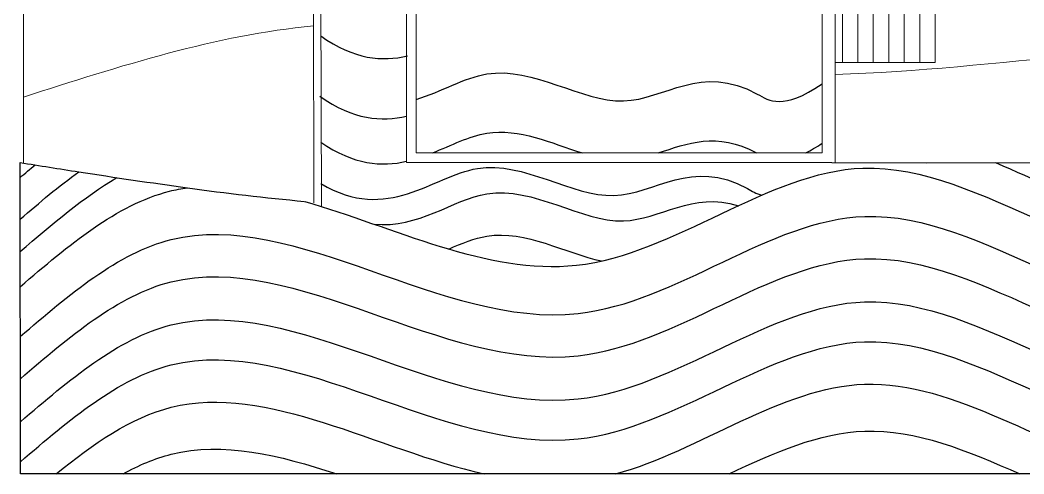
# Model space of a CAD drawing. Header units: millimetres. Extents: x 19901 to 42199, y 14545 to 21214.
# Drawn here: x 23329 to 24368, y 15617 to 16087 of the extents above; entities that cross this region are included whole.
import ezdxf

# ---------------------------------------------------------------- set-up
doc = ezdxf.new("R2010")
doc.units = ezdxf.units.MM
doc.layers.get('0').update_dxf_attribs({"lineweight": 18})
doc.layers.add('acqua', color=140, linetype='Continuous')
for name, color, linetype, lineweight in [('curve di livello', 6, 'Continuous', 18), ('pavimentazione esterna', 51, 'Continuous', 13), ('Wall', 7, 'Continuous', 20)]:
    doc.layers.add(name, color=color, linetype=linetype, lineweight=lineweight)

msp = doc.modelspace()

# ---------------------------------------------------------------- linework, layer by layer
for p, q in [((23641.3, 15893.8), (23639.4, 16439.2)), ((24159.4, 16439.2), (24159.4, 15949.2)), ((23332.9, 16098.1), (23332.9, 16006.9)), ((23332.9, 16006.9), (23333, 15939.2))]:
    msp.add_line(p, q)
at = {"layer": 'acqua'}
for p, q in [((23329.8, 15617.2), (23329.4, 15939.2)), ((24169.4, 15939.2), (24267.1, 15938.9)), ((24267.1, 15938.9), (24388.7, 15939.2)), ((25329.4, 15617.2), (23329.8, 15617.2))]:
    msp.add_line(p, q, dxfattribs=at)
for centre, radius, start, end in [((27273.1, 40706.2), 25079, 260.95259, 261.09313), ((24274.6, 21556), 5695.4, 261.0672, 262.2103), ((23909.6, 18891.5), 3006.1, 262.2182, 264.5471)]:
    msp.add_arc(centre, radius, start, end, dxfattribs=at)
for points in [[(23640.6, 16070.1), (23675.4, 16045.5), (23704.4, 16043.6), (23730.3, 16049.5)], [(23639.7, 16007.8), (23674.5, 15983.2), (23703.5, 15981.3), (23729.4, 15987.2)], [(23989.9, 15949.2), (24019.6, 15958.8), (24050.5, 15971.5), (24091.5, 15949.2)], [(23640.6, 15960.4), (23675, 15936.5), (23703.8, 15934.7), (23729.4, 15940.5)], [(24142.8, 15949.2), (24147.8, 15951.8), (24153.3, 15955.1), (24159.4, 15959.2)], [(23329.4, 15923.7), (23334.6, 15928.1), (23339.7, 15932.4), (23344.9, 15936.8)], [(23329.5, 15880.7), (23349.6, 15897.9), (23369.7, 15914.8), (23390.2, 15929.6)], [(23329.5, 15847.1), (23363, 15875.6), (23395.6, 15903.6), (23429.5, 15923.6)]]:
    msp.add_open_spline(points, degree=3, dxfattribs=at)
for points, knots in [([(23739.4, 16004.5), (23765.7, 16012.5), (23837, 16056.8), (23958.3, 15965.4), (24042.4, 16050.4), (24118.5, 15992.9), (24159.4, 16020.5)], [1235.648579, 1235.648579, 1235.648579, 1235.648579, 1321.671715, 1498.557273, 1671.798003, 1709.401029, 1709.401029, 1709.401029, 1709.401029]), ([(23756.3, 15949.2), (23776, 15957.1), (23827.2, 15983.7), (23879.4, 15959.2), (23911.3, 15949.2)], [1254.475694, 1254.475694, 1254.475694, 1254.475694, 1321.671715, 1443.156853, 1443.156853, 1443.156853, 1443.156853]), ([(23624, 15899), (23714.9, 15873.1), (23921.8, 15767.1), (24222.7, 16037.3), (24508, 15758.8), (24691.3, 15877.9), (24744.4, 15900.6)], [332.204834, 332.204834, 332.204834, 332.204834, 613.855116, 927.042642, 1318.144685, 1489.112968, 1489.112968, 1489.112968, 1489.112968]), ([(23640.7, 15917.4), (23710.4, 15876.2), (23803.8, 15976.6), (23948.3, 15867.6), (24027.2, 15947.2), (24091.3, 15907), (24097.1, 15905.5)], [1151.540945, 1151.540945, 1151.540945, 1151.540945, 1321.671715, 1498.557273, 1671.798003, 1684.913594, 1684.913594, 1684.913594, 1684.913594]), ([(24338.9, 15939.2), (24419.3, 15905.3), (24532.7, 15840.9), (24646.1, 15890.5), (24677.4, 15905.7)], [1067.948856, 1067.948856, 1067.948856, 1067.948856, 1318.144685, 1415.624607, 1415.624607, 1415.624607, 1415.624607]), ([(23329.6, 15810.8), (23379.5, 15853.5), (23435, 15900.6), (23496.4, 15912.3), (23502.6, 15913.1)], [2.341674, 2.341674, 2.341674, 2.341674, 185.90905, 206.411504, 206.411504, 206.411504, 206.411504]), ([(23695.8, 15875.5), (23741.7, 15870.7), (23824.7, 15942.1), (23952.6, 15845.6), (24025.4, 15909.7), (24072.8, 15894.6)], [1191.189269, 1191.189269, 1191.189269, 1191.189269, 1321.671715, 1498.557273, 1651.565122, 1651.565122, 1651.565122, 1651.565122]), ([(23329.6, 15759.3), (23380.1, 15802.6), (23546.9, 15945.3), (23878.9, 15677.1), (24224.5, 15987.4), (24538.4, 15680.9), (24831.9, 15946.2), (24962.4, 15788.5), (25043.8, 15756.2)], [0.234676, 0.234676, 0.234676, 0.234676, 185.90905, 613.855116, 927.042642, 1318.144685, 1576.900583, 1826.872542, 1826.872542, 1826.872542, 1826.872542]), ([(23773.1, 15849.8), (23786.6, 15855.6), (23839.6, 15877.7), (23893.6, 15845.2), (23931.3, 15837.5)], [1273.941243, 1273.941243, 1273.941243, 1273.941243, 1321.671715, 1468.764658, 1468.764658, 1468.764658, 1468.764658]), ([(23329.7, 15715.7), (23380.1, 15758.9), (23546.9, 15901.5), (23878.9, 15633.4), (24224.4, 15943.6), (24538.4, 15637.2), (24833, 15903.4), (24964.1, 15742.7), (25047.1, 15711.2)], [0.314982, 0.314982, 0.314982, 0.314982, 185.90905, 613.855116, 927.042642, 1318.144685, 1576.900583, 1830.222935, 1830.222935, 1830.222935, 1830.222935]), ([(23329.7, 15671.1), (23380.1, 15714.3), (23546.9, 15856.9), (23878.9, 15588.8), (24224.4, 15899), (24538.4, 15592.6), (24830.4, 15856.5), (24960.1, 15702.9), (25039.5, 15669.7)], [0.373872, 0.373872, 0.373872, 0.373872, 185.90905, 613.855116, 927.042642, 1318.144685, 1576.900583, 1822.440809, 1822.440809, 1822.440809, 1822.440809]), ([(23329.8, 15629.8), (23380.2, 15673), (23546.9, 15815.6), (23878.9, 15547.4), (24224.4, 15857.7), (24538.3, 15551.3), (24830.4, 15815.2), (24960.1, 15661.6), (25039.5, 15628.3)], [0.432763, 0.432763, 0.432763, 0.432763, 185.90905, 613.855116, 927.042642, 1318.144685, 1576.900583, 1822.444428, 1822.444428, 1822.444428, 1822.444428]), ([(23366.8, 15617.2), (23405.1, 15648.5), (23536.1, 15739.8), (23698.5, 15642.4), (23809.9, 15617.2)], [45.725203, 45.725203, 45.725203, 45.725203, 185.90905, 516.769109, 516.769109, 516.769109, 516.769109]), ([(23366.8, 15617.2), (23405.1, 15648.5), (23536.1, 15739.8), (23698.5, 15642.4), (23809.9, 15617.2)], [45.725203, 45.725203, 45.725203, 45.725203, 185.90905, 516.769109, 516.769109, 516.769109, 516.769109]), ([(23945.7, 15617.2), (24033.9, 15641.4), (24207.8, 15778), (24391.3, 15643.4), (24487.2, 15617.2)], [653.658208, 653.658208, 653.658208, 653.658208, 927.042642, 1221.60361, 1221.60361, 1221.60361, 1221.60361]), ([(23945.7, 15617.2), (24033.9, 15641.4), (24207.8, 15778), (24391.3, 15643.4), (24487.2, 15617.2)], [653.658208, 653.658208, 653.658208, 653.658208, 927.042642, 1221.60361, 1221.60361, 1221.60361, 1221.60361]), ([(24063.2, 15617.2), (24110.1, 15639.4), (24208.6, 15682.8), (24310.1, 15641.3), (24364.2, 15617.2)], [777.302226, 777.302226, 777.302226, 777.302226, 927.042642, 1095.083444, 1095.083444, 1095.083444, 1095.083444]), ([(23436, 15617.2), (23452.3, 15626.2), (23520.9, 15655.4), (23597.4, 15636.9), (23657.2, 15617.2)], [128.739534, 128.739534, 128.739534, 128.739534, 185.90905, 365.494072, 365.494072, 365.494072, 365.494072])]:
    msp.add_open_spline(points, degree=3, knots=knots, dxfattribs=at)
at = {"layer": 'curve di livello'}
msp.add_open_spline([(23332.9, 16006.9), (23432.8, 16039), (23532.6, 16071.1), (23633, 16080.5)], degree=3, dxfattribs=at)
msp.add_open_spline([(24173, 16030.3), (24341.8, 16035.1), (24633.1, 16094.3), (24922.6, 16024.8), (25043.1, 16024.6)], degree=3, knots=[851.89565, 851.89565, 851.89565, 851.89565, 1359.236516, 1723.307966, 1723.307966, 1723.307966, 1723.307966], dxfattribs=at)
at = {"layer": 'pavimentazione esterna'}
for p, q in [((24180.5, 16042.6), (24196.5, 16042.6)), ((24212.5, 16042.6), (24228.5, 16042.6)), ((24244.5, 16042.6), (24260.5, 16042.6))]:
    msp.add_line(p, q, dxfattribs=at)
for points in [[(24173, 16117.6), (24180.5, 16117.6), (24180.5, 16042.6), (24173, 16042.6)], [(24196.5, 16117.6), (24212.5, 16117.6), (24212.5, 16042.6), (24196.5, 16042.6), (24196.5, 16117.6)], [(24228.5, 16117.6), (24244.5, 16117.6), (24244.5, 16042.6), (24228.5, 16042.6), (24228.5, 16117.6)], [(24260.5, 16117.6), (24276.5, 16117.6), (24276.5, 16042.6), (24260.5, 16042.6), (24260.5, 16117.6)]]:
    msp.add_lwpolyline(points, dxfattribs=at)
at = {"layer": 'Wall'}
for p, q in [((23633.3, 15897.4), (23633, 16449.2)), ((24173, 16449.2), (24173, 15939.2)), ((23729.4, 15939.2), (23729.4, 16349.2)), ((23739.4, 15949.2), (23739.4, 16349.2)), ((24159.4, 15949.2), (23739.4, 15949.2)), ((23729.4, 15939.2), (24169.4, 15939.2))]:
    msp.add_line(p, q, dxfattribs=at)

doc.saveas('drawing.dxf')
